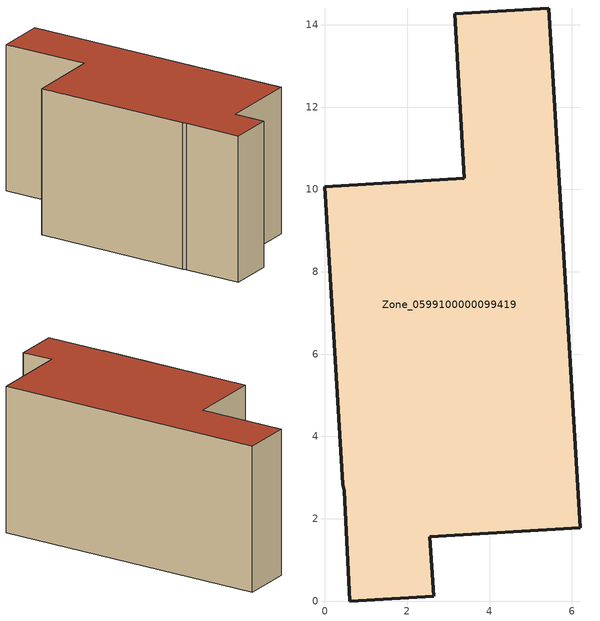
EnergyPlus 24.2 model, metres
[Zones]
Zone_0599100000099419
 floor ground (C_G): 2.64,0.12 0.61,0 0.47,2.69 0.44,2.83 0,10.06 3.39,10.27 3.15,14.27 5.44,14.41 6.2,1.78 2.55,1.56 z0
 wall outside (C_F): 6.2,1.78 5.44,14.41 3.15,14.27 3.39,10.27 0,10.06 0.44,2.83 0.47,2.69 0.61,0 2.64,0.12 2.55,1.56 6.2,1.78 z0:6.83
 roof outside (C_R): 0,10.06 0.44,2.83 0.47,2.69 0.61,0 2.64,0.12 2.55,1.56 6.2,1.78 5.44,14.41 3.15,14.27 3.39,10.27 z6.83
[BUILDING]
Pand.0599100000099419: North Axis=0; Terrain=City; Loads Convergence Tolerance Value=0.04; Temperature Convergence Tolerance Value=0.4; Solar Distribution=FullExterior; Maximum Number of Warmup Days=25; Minimum Number of Warmup Days=1
[Site:Location]
Rotterdam.The.Hague.AP_ZH_NLD Design_Conditions: Latitude=51.96; Longitude=4.45; Time Zone=1; Elevation=-4.5
[SITE:GROUNDTEMPERATURE:BUILDINGSURFACE]
18, 18, 18, 18, 18, 18, 18, 18, 18, 18, 18, 18
[MATERIAL] Thermal Absorptance=0.9; Solar Absorptance=0.7; Visible Absorptance=0.7
Name | Roughness | Thickness | Conductivity | Density | Specific Heat
G.TC.1975-1991 | MediumSmooth | 0.15 | 0.288461 | 540 | 1210
F.TC.1975-1991 | Rough | 0.3 | 0.230769 | 1920 | 840
R.TC.1975-1991 | MediumRough | 0.2 | 0.153846 | 1500 | 1000
[CONSTRUCTION]
C_G: G.TC.1975-1991
C_F: F.TC.1975-1991
C_R: R.TC.1975-1991
[ZONE]
Zone_0599100000099419: Type=1; Multiplier=1; Ceiling Height=Autocalculate; Volume=Autocalculate; Floor Area=autocalculate; Part of Total Floor Area=Yes
[ZONEINFILTRATION:DESIGNFLOWRATE]
Infil_Zone_0599100000099419: Zone or ZoneList or Space or SpaceList=Zone_0599100000099419; Schedule=AlwaysOn; Design Flow Rate Calculation Method=Flow/Area; Flow Rate per Floor Area=0.003; Constant Term Coefficient=1; Temperature Term Coefficient=0; Velocity Term Coefficient=0; Velocity Squared Term Coefficient=0
[HVACTEMPLATE:ZONE:IDEALLOADSAIRSYSTEM]
Zone_0599100000099419: Maximum Heating Supply Air Temperature=50; Minimum Cooling Supply Air Temperature=13; Maximum Heating Supply Air Humidity Ratio=0.0156; Minimum Cooling Supply Air Humidity Ratio=0.0077; Heating Limit=NoLimit; Cooling Limit=NoLimit; Dehumidification Control Type=ConstantSensibleHeatRatio; Cooling Sensible Heat Ratio=0.7; Dehumidification Setpoint=60; Humidification Control Type=None; Humidification Setpoint=30; Outdoor Air Method=None; Outdoor Air Flow Rate per Person=0.00944; Outdoor Air Flow Rate per Zone Floor Area=0; Outdoor Air Flow Rate per Zone=0; Demand Controlled Ventilation Type=None; Outdoor Air Economizer Type=NoEconomizer; Heat Recovery Type=None; Sensible Heat Recovery Effectiveness=0.7; Latent Heat Recovery Effectiveness=0.65
[ZONECONTROL:THERMOSTAT]
ThermostatControl_Zone_0599100000099419: Zone or ZoneList=Zone_0599100000099419; Control Type Schedule=DualSetpointControlType; Control 1=Thermostat_Zone_0599100000099419; Temperature Difference Between Cutout And Setpoint=0
[THERMOSTATSETPOINT:DUALSETPOINT]
Thermostat_Zone_0599100000099419: Heating Setpoint Temperature Schedule=HeatingSetpoint_Zone_0599100000099419; Cooling Setpoint Temperature Schedule=CoolingSetpoint_Zone_0599100000099419
[SCHEDULE:COMPACT]
HeatingSetpoint_Zone_0599100000099419: Through: 12/31, For: AllDays, Until: 24:00, 21
CoolingSetpoint_Zone_0599100000099419: Through: 12/31, For: AllDays, Until: 24:00, 24
DualSetpointControlType: Through: 12/31, For: AllDays, Until: 24:00, 4
AlwaysOn: Through: 12/31, For: AllDays, Until: 24:00, 1
